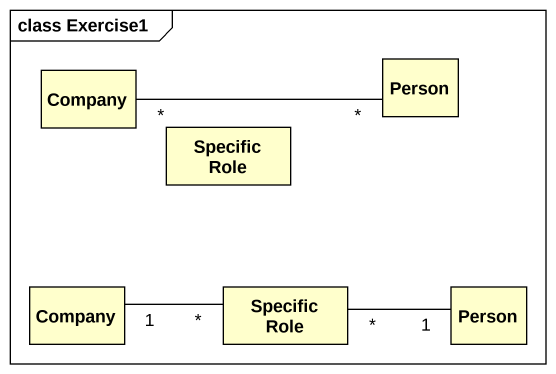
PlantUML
@startuml
mainframe class Exercise1
hide circle
hide empty members
class Company
class "Specific Role" as Specific_Role
class "Person" as Person_
class "Company" as Company_2
class "Specific Role" as Specific_Role_2
class "Person" as Person__2
Company "*" -right- "*" Person_
Company_2 "1" -right- "*" Specific_Role_2
Specific_Role_2 "*" -right- "1" Person__2
@enduml
